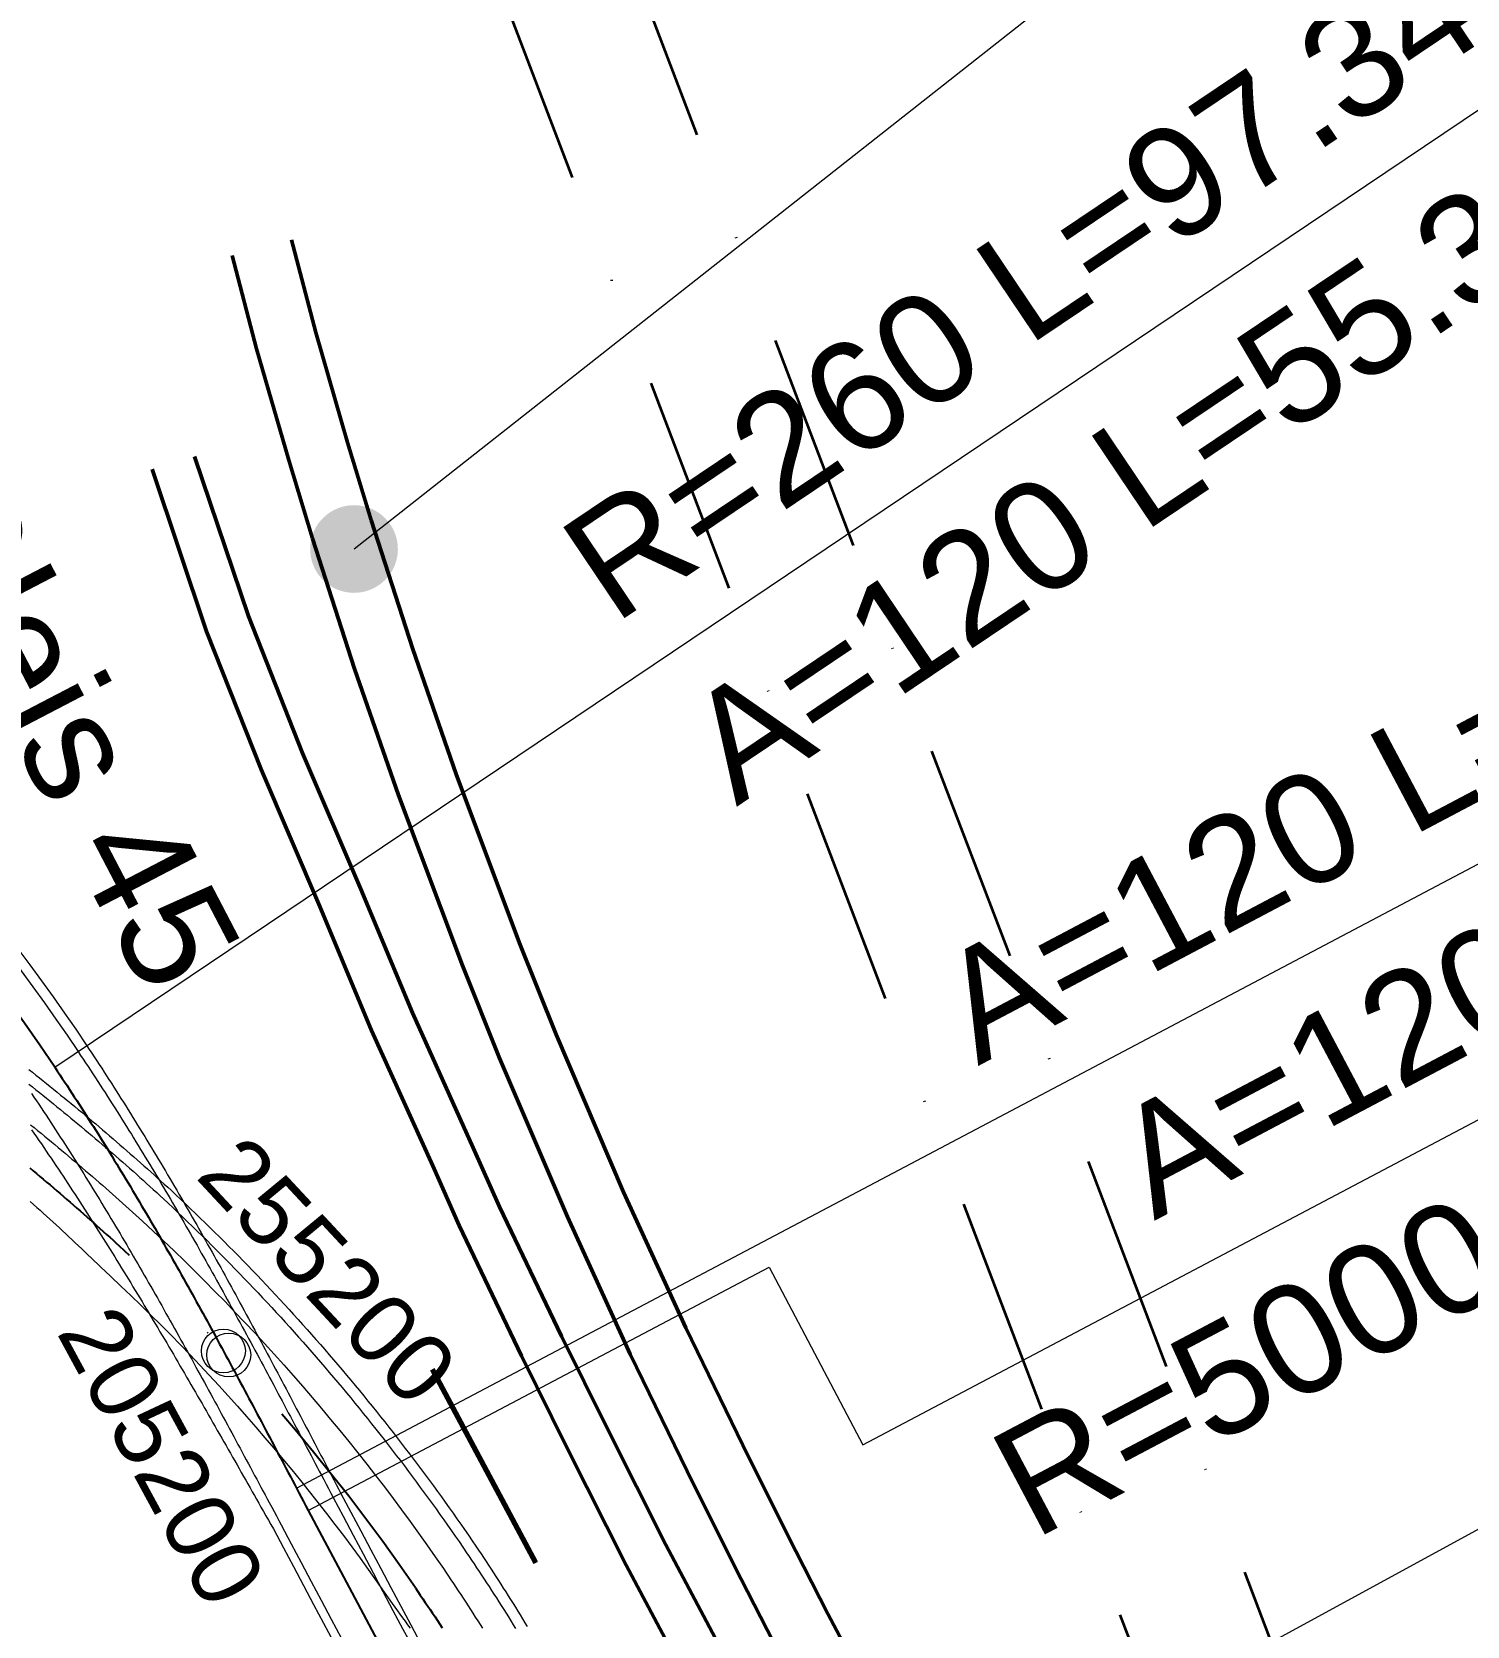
# Model space of a CAD drawing. Extents: x 2610184 to 2620710, y 1263771 to 1270672.
# Drawn here: x 2612313.3 to 2612476.9, y 1269164.7 to 1269346.5 of the extents above; entities that cross this region are included whole.
import ezdxf

# ---------------------------------------------------------------- set-up
doc = ezdxf.new("R2010")
doc.units = 0
doc.header["$LTSCALE"] = 5
doc.linetypes.add('DASHDOT', pattern=[10, 5, -2.5, 0, -2.5])
doc.layers.get('0').update_dxf_attribs({"color": 1, "linetype": 'CONTINUOUS'})
for name, color, linetype in [('DB Gleis 45', 7, 'CONTINUOUS'), ('DB Neubaustrecke', 7, 'CONTINUOUS'), ('Grundriss_22', 7, 'CONTINUOUS'), ('Grundriss_26', 7, 'CONTINUOUS'), ('Grundriss_89', 7, 'CONTINUOUS'), ('Grundriss_90', 7, 'CONTINUOUS'), ('QP_reel_26', 7, 'CONTINUOUS'), ('TunnelachseOst', 3, 'CONTINUOUS')]:
    doc.layers.add(name, color=color, linetype=linetype)
doc.styles.add('ARIAL', font='arial.ttf')
doc.styles.get("Standard").update_dxf_attribs({"font": 'MONOTXT'})

# ---------------------------------------------------------------- blocks, each defined once
blk = doc.blocks.new('CDWK_EXTR_4')
at = {"lineweight": -2}
h = blk.add_hatch(color=0, dxfattribs=at)
edge = h.paths.add_edge_path()
edge.add_arc((0, 0), 0.5, 0, 360)
blk = doc.blocks.new('CDWK_PTTYP10')
at = {"color": 0, "lineweight": -2}
blk.add_circle((0, 0), 0.5, dxfattribs=at)

msp = doc.modelspace()

# ---------------------------------------------------------------- linework, layer by layer
at = {"layer": 'DB Gleis 45', "color": 150, "linetype": 'DASHDOT', "lineweight": 70}
msp.add_line((2612417.89, 1269083.53), (2612357.7, 1269196.27), dxfattribs=at)
at = {"layer": 'DB Gleis 45', "color": 150, "linetype": 'DASHDOT', "lineweight": 50}
msp.add_line((2612417.89, 1269083.53), (2612357.7, 1269196.27), dxfattribs=at)
at = {"layer": 'DB Neubaustrecke', "color": 170, "linetype": 'Continuous', "lineweight": 18}
msp.add_line((2612532.89, 1269431.6, 2.5), (2612349.98, 1269287.54, 2.5), dxfattribs=at)
at = {"layer": 'DB Neubaustrecke', "color": 170, "linetype": 'DASHDOT', "lineweight": 50}
for points in [[(2612342.84, 1269322.81), (2612345.62, 1269312.25), (2612349.25, 1269299.68), (2612351.93, 1269290.82), (2612356.68, 1269276.1), (2612361.62, 1269261.86), (2612368.85, 1269242.58), (2612373.03, 1269232.16), (2612380.71, 1269214.2), (2612387.8, 1269198.71), (2612394.94, 1269184), (2612400.36, 1269173.23), (2612404.02, 1269166.11), (2612413.4, 1269148.23), (2612419.61, 1269136.58), (2612434.28, 1269109.05), (2612444.95, 1269089.38), (2612454.57, 1269071.06), (2612462.09, 1269057.02), (2612468.07, 1269045.83)], [(2612342.84, 1269322.81), (2612345.62, 1269312.25), (2612349.25, 1269299.68), (2612351.93, 1269290.82), (2612356.68, 1269276.1), (2612361.62, 1269261.86), (2612368.85, 1269242.58), (2612373.03, 1269232.16), (2612380.71, 1269214.2), (2612387.8, 1269198.71), (2612394.94, 1269184), (2612400.36, 1269173.23), (2612404.02, 1269166.11), (2612413.4, 1269148.23), (2612419.61, 1269136.58), (2612434.28, 1269109.05), (2612444.95, 1269089.38), (2612454.57, 1269071.06), (2612462.09, 1269057.02), (2612468.07, 1269045.83)], [(2612336.07, 1269321.02), (2612338.87, 1269310.39), (2612342.54, 1269297.69), (2612345.26, 1269288.73), (2612350.04, 1269273.89), (2612355.04, 1269259.48), (2612362.33, 1269240.04), (2612366.57, 1269229.49), (2612374.31, 1269211.36), (2612381.48, 1269195.73), (2612388.67, 1269180.9), (2612394.13, 1269170.05), (2612397.81, 1269162.88), (2612407.22, 1269144.96), (2612413.43, 1269133.29), (2612428.11, 1269105.73), (2612438.78, 1269086.09), (2612448.39, 1269067.78), (2612455.93, 1269053.72), (2612461.9, 1269042.54)], [(2612336.07, 1269321.02), (2612338.87, 1269310.39), (2612342.54, 1269297.69), (2612345.26, 1269288.73), (2612350.04, 1269273.89), (2612355.04, 1269259.48), (2612362.33, 1269240.04), (2612366.57, 1269229.49), (2612374.31, 1269211.36), (2612381.48, 1269195.73), (2612388.67, 1269180.9), (2612394.13, 1269170.05), (2612397.81, 1269162.88), (2612407.22, 1269144.96), (2612413.43, 1269133.29), (2612428.11, 1269105.73), (2612438.78, 1269086.09), (2612448.39, 1269067.78), (2612455.93, 1269053.72), (2612461.9, 1269042.54)], [(2612331.81, 1269298.08), (2612337.93, 1269279.87), (2612344.12, 1269264.26), (2612350.74, 1269248.73), (2612356.64, 1269234.63), (2612363.58, 1269219.26), (2612366.56, 1269212.51), (2612373.63, 1269197.75), (2612378.83, 1269187.28), (2612385.52, 1269173.98), (2612393.49, 1269158.99), (2612401.76, 1269142.92), (2612407.04, 1269133.53), (2612409.17, 1269129.74), (2612422.55, 1269104.34), (2612437.87, 1269075.52), (2612457, 1269039.91)], [(2612326.95, 1269296.63), (2612333.16, 1269278.13), (2612339.43, 1269262.33), (2612346.07, 1269246.76), (2612351.99, 1269232.61), (2612358.95, 1269217.2), (2612361.96, 1269210.39), (2612369.07, 1269195.53), (2612374.29, 1269185.01), (2612381.01, 1269171.65), (2612388.99, 1269156.64), (2612397.29, 1269140.51), (2612402.55, 1269131.17), (2612404.72, 1269127.31), (2612418.07, 1269101.96), (2612433.39, 1269073.13), (2612452.52, 1269037.53)]]:
    msp.add_lwpolyline(points, dxfattribs=at)
at = {"layer": 'Grundriss_22', "color": 1, "linetype": 'Continuous', "lineweight": 18}
for points in [[(2612312.9, 1269228.18), (2612313.31, 1269227.86), (2612313.71, 1269227.54), (2612314.12, 1269227.22), (2612314.52, 1269226.9), (2612314.92, 1269226.57), (2612315.33, 1269226.25), (2612315.73, 1269225.92), (2612316.13, 1269225.6), (2612316.53, 1269225.27), (2612316.93, 1269224.94), (2612317.34, 1269224.62), (2612317.74, 1269224.29), (2612318.14, 1269223.96), (2612318.54, 1269223.63), (2612318.93, 1269223.3), (2612319.33, 1269222.97), (2612319.73, 1269222.63), (2612320.13, 1269222.3), (2612320.53, 1269221.97), (2612320.92, 1269221.63), (2612321.32, 1269221.29), (2612321.71, 1269220.96), (2612322.11, 1269220.62), (2612322.5, 1269220.28), (2612322.9, 1269219.94), (2612323.29, 1269219.6), (2612323.68, 1269219.26), (2612324.08, 1269218.92), (2612324.47, 1269218.58), (2612324.86, 1269218.23), (2612325.25, 1269217.89), (2612325.64, 1269217.54), (2612326.03, 1269217.2), (2612326.42, 1269216.85), (2612326.81, 1269216.5), (2612327.19, 1269216.15), (2612327.58, 1269215.8), (2612327.97, 1269215.45), (2612328.35, 1269215.1), (2612328.74, 1269214.75), (2612329.12, 1269214.4), (2612329.68, 1269213.87), (2612330.24, 1269213.35), (2612330.79, 1269212.82), (2612331.35, 1269212.29), (2612331.9, 1269211.76), (2612332.45, 1269211.23), (2612333, 1269210.7), (2612333.55, 1269210.16), (2612334.09, 1269209.63), (2612334.64, 1269209.09), (2612335.18, 1269208.55), (2612335.72, 1269208), (2612336.26, 1269207.46), (2612336.79, 1269206.91), (2612337.33, 1269206.37), (2612337.86, 1269205.82), (2612338.39, 1269205.27), (2612338.92, 1269204.72), (2612339.45, 1269204.16), (2612339.98, 1269203.61), (2612340.5, 1269203.05), (2612341.02, 1269202.49), (2612341.54, 1269201.93), (2612342.06, 1269201.37), (2612342.58, 1269200.8), (2612343.09, 1269200.24), (2612343.61, 1269199.67), (2612344.12, 1269199.1), (2612344.63, 1269198.53), (2612345.14, 1269197.96), (2612345.64, 1269197.38), (2612346.15, 1269196.81), (2612346.65, 1269196.23), (2612347.15, 1269195.65), (2612347.65, 1269195.07), (2612348.14, 1269194.49), (2612348.64, 1269193.91), (2612349.13, 1269193.32), (2612349.62, 1269192.73), (2612350.11, 1269192.15), (2612350.6, 1269191.56), (2612351.08, 1269190.96), (2612351.57, 1269190.37), (2612352.05, 1269189.78), (2612352.53, 1269189.18), (2612353.01, 1269188.58), (2612353.48, 1269187.99), (2612353.96, 1269187.38), (2612354.43, 1269186.78), (2612354.9, 1269186.18), (2612355.37, 1269185.57), (2612355.83, 1269184.97), (2612356.3, 1269184.36), (2612356.76, 1269183.75), (2612357.22, 1269183.14), (2612357.68, 1269182.53), (2612358.13, 1269181.91), (2612358.59, 1269181.3), (2612359.04, 1269180.68), (2612359.49, 1269180.06), (2612359.94, 1269179.44), (2612360.38, 1269178.82), (2612360.83, 1269178.2), (2612361.27, 1269177.58), (2612361.71, 1269176.95), (2612362.15, 1269176.33), (2612362.59, 1269175.7), (2612363.02, 1269175.07), (2612363.45, 1269174.44), (2612363.88, 1269173.81), (2612364.17, 1269173.37), (2612364.46, 1269172.94), (2612364.75, 1269172.51), (2612365.03, 1269172.08), (2612365.32, 1269171.64), (2612365.6, 1269171.21), (2612365.88, 1269170.78), (2612366.16, 1269170.34), (2612366.44, 1269169.91), (2612366.72, 1269169.47), (2612367, 1269169.04), (2612367.28, 1269168.6), (2612367.56, 1269168.16), (2612367.83, 1269167.73), (2612368.11, 1269167.29), (2612368.38, 1269166.85), (2612368.66, 1269166.41), (2612368.93, 1269165.97), (2612369.2, 1269165.53), (2612369.47, 1269165.09), (2612369.74, 1269164.65)], [(2612312.9, 1269226.52), (2612313.31, 1269226.2), (2612313.71, 1269225.88), (2612314.11, 1269225.56), (2612314.51, 1269225.24), (2612314.91, 1269224.91), (2612315.31, 1269224.59), (2612315.71, 1269224.26), (2612316.11, 1269223.94), (2612316.51, 1269223.61), (2612316.91, 1269223.28), (2612317.31, 1269222.96), (2612317.71, 1269222.63), (2612318.1, 1269222.3), (2612318.5, 1269221.97), (2612318.9, 1269221.64), (2612319.29, 1269221.3), (2612319.69, 1269220.97), (2612320.08, 1269220.64), (2612320.48, 1269220.3), (2612320.87, 1269219.97), (2612321.26, 1269219.63), (2612321.66, 1269219.3), (2612322.05, 1269218.96), (2612322.44, 1269218.62), (2612322.83, 1269218.28), (2612323.22, 1269217.94), (2612323.61, 1269217.6), (2612324, 1269217.26), (2612324.39, 1269216.91), (2612324.78, 1269216.57), (2612325.16, 1269216.23), (2612325.55, 1269215.88), (2612325.94, 1269215.54), (2612326.32, 1269215.19), (2612326.71, 1269214.84), (2612327.09, 1269214.49), (2612327.48, 1269214.14), (2612327.86, 1269213.79), (2612328.24, 1269213.44), (2612328.8, 1269212.92), (2612329.35, 1269212.4), (2612329.9, 1269211.87), (2612330.45, 1269211.35), (2612331, 1269210.82), (2612331.55, 1269210.29), (2612332.1, 1269209.76), (2612332.64, 1269209.23), (2612333.18, 1269208.7), (2612333.72, 1269208.16), (2612334.26, 1269207.62), (2612334.8, 1269207.08), (2612335.34, 1269206.54), (2612335.87, 1269206), (2612336.4, 1269205.46), (2612336.93, 1269204.91), (2612337.46, 1269204.36), (2612337.99, 1269203.81), (2612338.51, 1269203.26), (2612339.04, 1269202.71), (2612339.56, 1269202.15), (2612340.08, 1269201.6), (2612340.59, 1269201.04), (2612341.11, 1269200.48), (2612341.62, 1269199.92), (2612342.14, 1269199.36), (2612342.65, 1269198.79), (2612343.16, 1269198.23), (2612343.66, 1269197.66), (2612344.17, 1269197.09), (2612344.67, 1269196.52), (2612345.17, 1269195.95), (2612345.67, 1269195.37), (2612346.17, 1269194.8), (2612346.66, 1269194.22), (2612347.16, 1269193.64), (2612347.65, 1269193.06), (2612348.14, 1269192.48), (2612348.63, 1269191.9), (2612349.12, 1269191.31), (2612349.6, 1269190.72), (2612350.08, 1269190.14), (2612350.56, 1269189.55), (2612351.04, 1269188.96), (2612351.52, 1269188.36), (2612351.99, 1269187.77), (2612352.47, 1269187.17), (2612352.94, 1269186.58), (2612353.41, 1269185.98), (2612353.88, 1269185.38), (2612354.34, 1269184.78), (2612354.8, 1269184.17), (2612355.27, 1269183.57), (2612355.73, 1269182.96), (2612356.18, 1269182.35), (2612356.64, 1269181.74), (2612357.09, 1269181.13), (2612357.54, 1269180.52), (2612357.99, 1269179.91), (2612358.44, 1269179.29), (2612358.89, 1269178.68), (2612359.33, 1269178.06), (2612359.77, 1269177.44), (2612360.21, 1269176.82), (2612360.65, 1269176.2), (2612361.09, 1269175.58), (2612361.52, 1269174.95), (2612361.95, 1269174.33), (2612362.38, 1269173.7), (2612362.81, 1269173.07), (2612363.1, 1269172.64), (2612363.39, 1269172.21), (2612363.67, 1269171.79), (2612363.96, 1269171.36), (2612364.25, 1269170.93), (2612364.53, 1269170.5), (2612364.81, 1269170.07), (2612365.1, 1269169.64), (2612365.38, 1269169.2), (2612365.66, 1269168.77), (2612365.94, 1269168.34), (2612366.22, 1269167.91), (2612366.49, 1269167.47), (2612366.77, 1269167.04), (2612367.05, 1269166.6), (2612367.32, 1269166.17), (2612367.6, 1269165.74), (2612367.87, 1269165.3), (2612368.14, 1269164.86), (2612368.41, 1269164.43)]]:
    msp.add_lwpolyline(points, dxfattribs=at)
for points in [[(2612313.11, 1269221.87), (2612313.5, 1269221.55), (2612313.9, 1269221.23), (2612314.29, 1269220.9), (2612314.69, 1269220.58), (2612315.08, 1269220.26), (2612315.47, 1269219.93), (2612315.87, 1269219.61), (2612316.26, 1269219.28), (2612316.65, 1269218.95), (2612317.04, 1269218.62), (2612317.43, 1269218.3), (2612317.82, 1269217.97), (2612318.21, 1269217.64), (2612318.6, 1269217.31), (2612318.99, 1269216.97), (2612319.38, 1269216.64), (2612319.76, 1269216.31), (2612320.15, 1269215.97), (2612320.53, 1269215.64), (2612320.92, 1269215.3), (2612321.3, 1269214.97), (2612321.69, 1269214.63), (2612322.07, 1269214.29), (2612322.45, 1269213.95), (2612322.84, 1269213.61), (2612323.22, 1269213.27), (2612323.6, 1269212.93), (2612323.98, 1269212.59), (2612324.36, 1269212.25), (2612324.74, 1269211.9), (2612325.11, 1269211.56), (2612325.49, 1269211.21), (2612325.87, 1269210.87, -0.056187), (2612360.17, 1269171.26), (2612360.46, 1269170.84), (2612360.74, 1269170.41), (2612361.02, 1269169.99), (2612361.31, 1269169.57), (2612361.59, 1269169.14), (2612361.87, 1269168.72), (2612362.15, 1269168.29), (2612362.43, 1269167.87), (2612362.71, 1269167.44), (2612362.98, 1269167.02), (2612363.26, 1269166.59), (2612363.53, 1269166.16), (2612363.81, 1269165.73), (2612364.08, 1269165.3), (2612364.35, 1269164.88), (2612364.63, 1269164.45)], [(2612313.07, 1269213.12), (2612313.44, 1269212.79), (2612313.81, 1269212.46), (2612314.18, 1269212.13), (2612314.55, 1269211.79), (2612314.92, 1269211.46), (2612315.29, 1269211.12), (2612315.65, 1269210.79), (2612316.02, 1269210.45), (2612316.39, 1269210.11), (2612316.75, 1269209.77), (2612317.12, 1269209.44), (2612317.48, 1269209.1), (2612317.84, 1269208.76), (2612318.2, 1269208.42), (2612318.57, 1269208.07), (2612318.93, 1269207.73), (2612319.29, 1269207.39), (2612319.64, 1269207.05), (2612320, 1269206.7), (2612320.36, 1269206.36), (2612320.72, 1269206.01), (2612321.07, 1269205.66, -0.056187), (2612354.34, 1269167.26), (2612354.63, 1269166.86), (2612354.92, 1269166.46), (2612355.22, 1269166.06), (2612355.51, 1269165.66), (2612355.8, 1269165.26), (2612356.09, 1269164.86), (2612356.38, 1269164.46)]]:
    msp.add_lwpolyline(points, format="xyb", dxfattribs=at)
at = {"layer": 'Grundriss_22', "color": 1, "linetype": 'DASHDOT', "lineweight": 25}
for points in [[(2612313, 1269216.95), (2612313.39, 1269216.63), (2612313.78, 1269216.3), (2612314.16, 1269215.98), (2612314.55, 1269215.66), (2612314.93, 1269215.33), (2612315.32, 1269215.01), (2612315.7, 1269214.68), (2612316.09, 1269214.36), (2612316.47, 1269214.03), (2612316.85, 1269213.7), (2612317.23, 1269213.37), (2612317.61, 1269213.05), (2612317.99, 1269212.72), (2612318.37, 1269212.38), (2612318.75, 1269212.05), (2612319.13, 1269211.72), (2612319.51, 1269211.39), (2612319.88, 1269211.05), (2612320.26, 1269210.72), (2612320.63, 1269210.39), (2612321.01, 1269210.05), (2612321.38, 1269209.71), (2612321.76, 1269209.38), (2612322.13, 1269209.04), (2612322.5, 1269208.7), (2612322.87, 1269208.36), (2612323.24, 1269208.02)], [(2612356.98, 1269169.07), (2612357.26, 1269168.65), (2612357.54, 1269168.24), (2612357.82, 1269167.82), (2612358.1, 1269167.41), (2612358.38, 1269166.99), (2612358.66, 1269166.58), (2612358.94, 1269166.16), (2612359.22, 1269165.74), (2612359.49, 1269165.33), (2612359.77, 1269164.91), (2612360.04, 1269164.49)]]:
    msp.add_lwpolyline(points, dxfattribs=at)
msp.add_arc((2612167.35, 1269038.91), 230, 34.4641, 47.3276, dxfattribs=at)
at = {"layer": 'Grundriss_26', "color": 30, "linetype": 'Continuous', "lineweight": 18}
for p, q in [((2612315.87, 1269228.43), (2612504.82, 1269355.54)), ((2612343.43, 1269180.42), (2612544.76, 1269286.85))]:
    msp.add_line(p, q, dxfattribs=at)
at = {"layer": 'Grundriss_26', "color": 1, "linetype": 'Continuous', "lineweight": 18}
for points in [[(2612271.49, 1269284.66, -0.06849), (2612319.52, 1269230.89), (2612319.8, 1269230.46), (2612320.08, 1269230.03), (2612320.37, 1269229.61), (2612320.65, 1269229.18), (2612320.93, 1269228.75), (2612321.21, 1269228.32), (2612321.49, 1269227.89), (2612321.76, 1269227.47), (2612322.04, 1269227.04), (2612322.32, 1269226.61), (2612322.59, 1269226.17), (2612322.87, 1269225.74), (2612323.14, 1269225.31), (2612323.41, 1269224.88), (2612323.69, 1269224.45), (2612323.96, 1269224.02), (2612324.23, 1269223.58), (2612324.5, 1269223.15), (2612324.77, 1269222.72), (2612325.04, 1269222.28), (2612325.31, 1269221.85), (2612325.57, 1269221.41), (2612325.84, 1269220.98), (2612326.11, 1269220.54), (2612326.37, 1269220.11), (2612326.64, 1269219.67), (2612326.9, 1269219.23), (2612327.16, 1269218.8), (2612327.42, 1269218.36), (2612327.69, 1269217.92), (2612327.95, 1269217.49), (2612328.21, 1269217.05), (2612328.47, 1269216.61), (2612328.73, 1269216.17), (2612328.99, 1269215.73), (2612329.24, 1269215.29), (2612329.5, 1269214.85), (2612329.76, 1269214.41), (2612330.01, 1269213.97), (2612330.27, 1269213.53), (2612330.52, 1269213.09), (2612330.78, 1269212.65), (2612331.03, 1269212.21), (2612331.28, 1269211.77), (2612331.54, 1269211.33), (2612331.79, 1269210.89), (2612332.04, 1269210.45), (2612332.29, 1269210.01), (2612332.54, 1269209.56), (2612332.79, 1269209.12), (2612333.04, 1269208.68), (2612333.29, 1269208.24), (2612333.54, 1269207.79), (2612333.79, 1269207.35), (2612334.04, 1269206.91), (2612334.28, 1269206.46), (2612334.53, 1269206.02), (2612334.78, 1269205.58), (2612335.02, 1269205.13), (2612335.27, 1269204.69), (2612335.51, 1269204.24), (2612335.76, 1269203.8), (2612336, 1269203.35), (2612336.24, 1269202.91), (2612336.49, 1269202.47), (2612336.73, 1269202.02), (2612336.97, 1269201.58), (2612337.21, 1269201.13), (2612337.46, 1269200.69), (2612337.7, 1269200.24), (2612337.94, 1269199.79), (2612338.18, 1269199.35), (2612338.42, 1269198.9), (2612338.66, 1269198.46), (2612338.9, 1269198.01), (2612339.14, 1269197.57), (2612339.38, 1269197.12), (2612339.62, 1269196.67), (2612339.85, 1269196.23), (2612340.09, 1269195.78), (2612340.33, 1269195.34), (2612340.57, 1269194.89), (2612340.81, 1269194.44), (2612341.04, 1269194), (2612341.28, 1269193.55), (2612341.52, 1269193.1), (2612341.75, 1269192.66), (2612341.99, 1269192.21), (2612342.23, 1269191.76), (2612342.46, 1269191.32), (2612342.7, 1269190.87), (2612342.93, 1269190.42), (2612343.17, 1269189.98), (2612343.4, 1269189.53), (2612343.64, 1269189.08), (2612343.87, 1269188.64), (2612344.11, 1269188.19), (2612344.34, 1269187.74), (2612344.58, 1269187.3), (2612344.81, 1269186.85), (2612345.05, 1269186.4), (2612345.28, 1269185.96), (2612345.51, 1269185.51), (2612345.75, 1269185.07), (2612345.98, 1269184.62), (2612346.21, 1269184.17), (2612346.45, 1269183.73), (2612346.68, 1269183.28), (2612346.92, 1269182.83), (2612347.15, 1269182.39), (2612347.42, 1269181.88), (2612347.68, 1269181.37), (2612347.95, 1269180.86), (2612348.22, 1269180.35), (2612348.48, 1269179.84, 0.003888), (2612385.3, 1269111.43, 0.001131)], [(2612270.72, 1269283.75, -0.06849), (2612318.52, 1269230.22), (2612318.8, 1269229.79), (2612319.09, 1269229.37), (2612319.37, 1269228.95), (2612319.65, 1269228.52), (2612319.93, 1269228.1), (2612320.21, 1269227.67), (2612320.49, 1269227.24), (2612320.77, 1269226.82), (2612321.05, 1269226.39), (2612321.32, 1269225.96), (2612321.6, 1269225.54), (2612321.87, 1269225.11), (2612322.15, 1269224.68), (2612322.42, 1269224.25), (2612322.7, 1269223.82), (2612322.97, 1269223.39), (2612323.24, 1269222.96), (2612323.51, 1269222.53), (2612323.78, 1269222.1), (2612324.05, 1269221.67), (2612324.32, 1269221.23), (2612324.59, 1269220.8), (2612324.85, 1269220.37), (2612325.12, 1269219.94), (2612325.38, 1269219.5), (2612325.65, 1269219.07), (2612325.91, 1269218.64), (2612326.18, 1269218.2), (2612326.44, 1269217.77), (2612326.7, 1269217.33), (2612326.96, 1269216.9), (2612327.23, 1269216.46), (2612327.49, 1269216.02), (2612327.75, 1269215.59), (2612328, 1269215.15), (2612328.26, 1269214.71), (2612328.52, 1269214.28), (2612328.78, 1269213.84), (2612329.04, 1269213.4), (2612329.29, 1269212.96), (2612329.55, 1269212.53), (2612329.8, 1269212.09), (2612330.06, 1269211.65), (2612330.31, 1269211.21), (2612330.57, 1269210.77), (2612330.82, 1269210.33), (2612331.07, 1269209.89), (2612331.32, 1269209.45), (2612331.57, 1269209.01), (2612331.83, 1269208.57), (2612332.08, 1269208.13), (2612332.33, 1269207.69), (2612332.57, 1269207.25), (2612332.82, 1269206.81), (2612333.07, 1269206.37), (2612333.32, 1269205.92), (2612333.57, 1269205.48), (2612333.82, 1269205.04), (2612334.06, 1269204.6), (2612334.31, 1269204.15), (2612334.55, 1269203.71), (2612334.8, 1269203.27), (2612335.05, 1269202.83), (2612335.29, 1269202.38), (2612335.53, 1269201.94), (2612335.78, 1269201.5), (2612336.02, 1269201.05), (2612336.26, 1269200.61), (2612336.51, 1269200.17), (2612336.75, 1269199.72), (2612336.99, 1269199.28), (2612337.23, 1269198.83), (2612337.48, 1269198.39), (2612337.72, 1269197.95), (2612337.96, 1269197.5), (2612338.2, 1269197.06), (2612338.44, 1269196.61), (2612338.68, 1269196.17), (2612338.92, 1269195.72), (2612339.16, 1269195.28), (2612339.4, 1269194.83), (2612339.64, 1269194.39), (2612339.88, 1269193.94), (2612340.11, 1269193.5), (2612340.35, 1269193.05), (2612340.59, 1269192.61), (2612340.83, 1269192.16), (2612341.07, 1269191.72), (2612341.3, 1269191.27), (2612341.54, 1269190.83), (2612341.78, 1269190.38), (2612342.01, 1269189.94), (2612342.25, 1269189.49), (2612342.49, 1269189.04), (2612342.72, 1269188.6), (2612342.96, 1269188.15), (2612343.2, 1269187.71), (2612343.43, 1269187.26), (2612343.67, 1269186.82), (2612343.9, 1269186.37), (2612344.14, 1269185.93), (2612344.37, 1269185.48), (2612344.61, 1269185.03), (2612344.85, 1269184.59), (2612345.08, 1269184.14), (2612345.32, 1269183.7), (2612345.55, 1269183.25), (2612345.79, 1269182.81), (2612346.02, 1269182.36), (2612346.26, 1269181.92), (2612346.52, 1269181.41), (2612346.79, 1269180.9), (2612347.06, 1269180.39), (2612347.33, 1269179.88), (2612347.6, 1269179.37, 0.003888), (2612384.42, 1269110.95, 0.001131)], [(2612313.21, 1269225.45), (2612313.49, 1269225.04), (2612313.76, 1269224.62), (2612314.04, 1269224.21), (2612314.31, 1269223.8), (2612314.59, 1269223.39), (2612314.86, 1269222.97), (2612315.14, 1269222.56), (2612315.41, 1269222.14), (2612315.68, 1269221.73), (2612315.95, 1269221.31), (2612316.22, 1269220.89), (2612316.49, 1269220.48), (2612316.76, 1269220.06), (2612317.03, 1269219.64), (2612317.3, 1269219.22), (2612317.57, 1269218.8), (2612317.83, 1269218.38), (2612318.1, 1269217.96), (2612318.36, 1269217.54), (2612318.63, 1269217.12), (2612318.89, 1269216.7), (2612319.16, 1269216.27), (2612319.42, 1269215.85), (2612319.68, 1269215.43), (2612319.94, 1269215.01), (2612320.2, 1269214.58), (2612320.46, 1269214.16), (2612320.72, 1269213.73), (2612320.98, 1269213.31), (2612321.24, 1269212.88), (2612321.5, 1269212.45), (2612321.76, 1269212.03), (2612322.02, 1269211.6), (2612322.27, 1269211.17), (2612322.53, 1269210.75), (2612322.79, 1269210.32), (2612323.04, 1269209.89), (2612323.3, 1269209.46), (2612323.55, 1269209.03), (2612323.8, 1269208.6), (2612324.06, 1269208.17), (2612324.31, 1269207.74), (2612324.56, 1269207.31), (2612324.81, 1269206.88), (2612325.07, 1269206.45), (2612325.32, 1269206.02), (2612325.57, 1269205.58), (2612325.82, 1269205.15), (2612326.07, 1269204.72), (2612326.32, 1269204.29), (2612326.56, 1269203.85), (2612326.81, 1269203.42), (2612327.06, 1269202.98), (2612327.31, 1269202.55), (2612327.56, 1269202.12), (2612327.8, 1269201.68), (2612328.05, 1269201.25), (2612328.3, 1269200.81), (2612328.54, 1269200.37), (2612328.79, 1269199.94), (2612329.03, 1269199.5), (2612329.28, 1269199.07), (2612329.52, 1269198.63), (2612329.77, 1269198.19), (2612330.01, 1269197.75), (2612330.25, 1269197.32), (2612330.5, 1269196.88), (2612330.74, 1269196.44), (2612330.98, 1269196), (2612331.22, 1269195.56), (2612331.47, 1269195.13), (2612331.71, 1269194.69), (2612331.95, 1269194.25), (2612332.19, 1269193.81), (2612332.43, 1269193.37), (2612332.67, 1269192.93), (2612332.92, 1269192.49), (2612333.16, 1269192.05), (2612333.4, 1269191.61), (2612333.64, 1269191.17), (2612333.88, 1269190.73), (2612334.12, 1269190.29), (2612334.36, 1269189.85), (2612334.6, 1269189.41), (2612334.83, 1269188.96), (2612335.07, 1269188.52), (2612335.31, 1269188.08), (2612335.55, 1269187.64), (2612335.79, 1269187.2), (2612336.03, 1269186.76), (2612336.27, 1269186.31), (2612336.51, 1269185.87), (2612336.74, 1269185.43), (2612336.98, 1269184.99), (2612337.22, 1269184.54), (2612337.46, 1269184.1), (2612337.7, 1269183.66), (2612337.94, 1269183.21), (2612338.17, 1269182.77), (2612338.41, 1269182.33), (2612338.65, 1269181.89), (2612338.89, 1269181.44), (2612339.13, 1269181), (2612339.36, 1269180.55), (2612339.6, 1269180.11), (2612339.84, 1269179.67), (2612340.08, 1269179.22), (2612340.31, 1269178.78), (2612340.59, 1269178.27), (2612340.86, 1269177.77), (2612341.13, 1269177.26), (2612341.4, 1269176.75), (2612341.68, 1269176.24, 0.003888), (2612378.55, 1269107.73, 0.001131)], [(2612313.21, 1269221.31), (2612313.49, 1269220.9), (2612313.77, 1269220.5), (2612314.05, 1269220.09), (2612314.33, 1269219.69), (2612314.61, 1269219.28), (2612314.89, 1269218.87), (2612315.16, 1269218.46), (2612315.44, 1269218.05), (2612315.72, 1269217.64), (2612315.99, 1269217.23), (2612316.27, 1269216.82), (2612316.54, 1269216.41), (2612316.81, 1269216), (2612317.09, 1269215.58), (2612317.36, 1269215.17), (2612317.63, 1269214.76), (2612317.9, 1269214.34), (2612318.17, 1269213.93), (2612318.44, 1269213.51), (2612318.71, 1269213.1), (2612318.98, 1269212.68), (2612319.25, 1269212.26), (2612319.52, 1269211.85), (2612319.78, 1269211.43), (2612320.05, 1269211.01), (2612320.32, 1269210.59), (2612320.58, 1269210.17), (2612320.85, 1269209.75), (2612321.11, 1269209.33), (2612321.38, 1269208.91), (2612321.64, 1269208.49), (2612321.9, 1269208.07), (2612322.17, 1269207.65), (2612322.43, 1269207.23), (2612322.69, 1269206.81), (2612322.95, 1269206.38), (2612323.22, 1269205.96), (2612323.48, 1269205.54), (2612323.74, 1269205.11), (2612324, 1269204.69), (2612324.26, 1269204.26), (2612324.52, 1269203.84), (2612324.77, 1269203.41), (2612325.03, 1269202.99), (2612325.29, 1269202.56), (2612325.55, 1269202.13), (2612325.81, 1269201.71), (2612326.06, 1269201.28), (2612326.32, 1269200.85), (2612326.58, 1269200.42), (2612326.83, 1269200), (2612327.09, 1269199.57), (2612327.34, 1269199.14), (2612327.6, 1269198.71), (2612327.85, 1269198.28), (2612328.11, 1269197.85), (2612328.36, 1269197.42), (2612328.62, 1269196.99), (2612328.87, 1269196.56), (2612329.12, 1269196.13), (2612329.38, 1269195.7), (2612329.63, 1269195.27), (2612329.88, 1269194.83), (2612330.13, 1269194.4), (2612330.39, 1269193.97), (2612330.64, 1269193.54), (2612330.89, 1269193.1), (2612331.14, 1269192.67), (2612331.39, 1269192.24), (2612331.64, 1269191.8), (2612331.89, 1269191.37), (2612332.15, 1269190.94), (2612332.4, 1269190.5), (2612332.65, 1269190.07), (2612332.9, 1269189.63), (2612333.15, 1269189.2), (2612333.4, 1269188.76), (2612333.65, 1269188.33), (2612333.9, 1269187.89), (2612334.15, 1269187.46), (2612334.39, 1269187.02), (2612334.64, 1269186.59), (2612334.89, 1269186.15), (2612335.14, 1269185.71), (2612335.39, 1269185.28), (2612335.64, 1269184.84), (2612335.89, 1269184.41), (2612336.14, 1269183.97), (2612336.39, 1269183.53), (2612336.64, 1269183.1), (2612336.88, 1269182.66), (2612337.13, 1269182.22), (2612337.38, 1269181.78), (2612337.63, 1269181.35), (2612337.88, 1269180.91), (2612338.13, 1269180.47), (2612338.37, 1269180.03), (2612338.62, 1269179.6), (2612338.87, 1269179.16), (2612339.12, 1269178.72), (2612339.37, 1269178.28), (2612339.65, 1269177.78), (2612339.94, 1269177.28), (2612340.22, 1269176.78), (2612340.51, 1269176.28), (2612340.79, 1269175.78, 0.003888), (2612377.67, 1269107.25)]]:
    msp.add_lwpolyline(points, format="xyb", dxfattribs=at)
at = {"layer": 'Grundriss_26', "color": 30, "linetype": 'Continuous', "lineweight": 18}
msp.add_polyline3d([(2612344.77, 1269177.88, 0), (2612397.3, 1269205.62, 2.5), (2612407.99, 1269185.39, 0), (2612557.1, 1269264.15, 0)], dxfattribs=at)
at = {"layer": 'Grundriss_89', "color": 220, "linetype": 'DASHDOT', "lineweight": 35}
msp.add_line((2612365.97, 1269353.27), (2612443.41, 1269149.99), dxfattribs=at)
msp.add_arc((2611838.69, 1269191.3), 550, 24.6429, 190.1251, dxfattribs=at)
at = {"layer": 'Grundriss_90', "color": 220, "linetype": 'DASHDOT', "lineweight": 35}
msp.add_line((2612380.17, 1269358.14), (2612457.64, 1269154.77), dxfattribs=at)
msp.add_arc((2611838.69, 1269191.3), 565, 24.5931, 190.1749, dxfattribs=at)
at = {"layer": 'QP_reel_26', "color": 1, "linetype": 'Continuous', "lineweight": 18}
msp.add_line((2612869.21, 1269388.9), (2612375.85, 1269119.96), dxfattribs=at)
at = {"layer": 'TunnelachseOst', "linetype": 'DASHDOT', "lineweight": 25}
msp.add_lwpolyline([(2612247.85, 1269297.27, -0.093872), (2612315.87, 1269228.43), (2612316.15, 1269228.01), (2612316.43, 1269227.59), (2612316.7, 1269227.17), (2612316.98, 1269226.76), (2612317.26, 1269226.34), (2612317.54, 1269225.91), (2612317.81, 1269225.49), (2612318.09, 1269225.07), (2612318.36, 1269224.65), (2612318.64, 1269224.23), (2612318.91, 1269223.8), (2612319.18, 1269223.38), (2612319.45, 1269222.96), (2612319.72, 1269222.53), (2612319.99, 1269222.11), (2612320.26, 1269221.68), (2612320.53, 1269221.26), (2612320.8, 1269220.83), (2612321.07, 1269220.4), (2612321.33, 1269219.97), (2612321.6, 1269219.55), (2612321.86, 1269219.12), (2612322.13, 1269218.69), (2612322.39, 1269218.26), (2612322.65, 1269217.83), (2612322.92, 1269217.4), (2612323.18, 1269216.97), (2612323.44, 1269216.54), (2612323.7, 1269216.11), (2612323.96, 1269215.68), (2612324.22, 1269215.25), (2612324.48, 1269214.82), (2612324.74, 1269214.38), (2612325, 1269213.95), (2612325.25, 1269213.52), (2612325.51, 1269213.09), (2612325.76, 1269212.65), (2612326.02, 1269212.22), (2612326.28, 1269211.78), (2612326.53, 1269211.35), (2612326.78, 1269210.91), (2612327.04, 1269210.48), (2612327.29, 1269210.04), (2612327.54, 1269209.61), (2612327.79, 1269209.17), (2612328.04, 1269208.74), (2612328.29, 1269208.3), (2612328.54, 1269207.86), (2612328.79, 1269207.43), (2612329.04, 1269206.99), (2612329.29, 1269206.55), (2612329.54, 1269206.11), (2612329.79, 1269205.67), (2612330.04, 1269205.24), (2612330.28, 1269204.8), (2612330.53, 1269204.36), (2612330.78, 1269203.92), (2612331.02, 1269203.48), (2612331.27, 1269203.04), (2612331.51, 1269202.6), (2612331.76, 1269202.16), (2612332, 1269201.72), (2612332.24, 1269201.28), (2612332.49, 1269200.84), (2612332.73, 1269200.4), (2612332.97, 1269199.96), (2612333.22, 1269199.51), (2612333.46, 1269199.07), (2612333.7, 1269198.63), (2612333.94, 1269198.19), (2612334.18, 1269197.75), (2612334.42, 1269197.31), (2612334.66, 1269196.86), (2612334.9, 1269196.42), (2612335.14, 1269195.98), (2612335.38, 1269195.53), (2612335.62, 1269195.09), (2612335.86, 1269194.65), (2612336.1, 1269194.21), (2612336.34, 1269193.76), (2612336.58, 1269193.32), (2612336.82, 1269192.88), (2612337.05, 1269192.43), (2612337.29, 1269191.99), (2612337.53, 1269191.54), (2612337.77, 1269191.1), (2612338, 1269190.66), (2612338.24, 1269190.21), (2612338.48, 1269189.77), (2612338.72, 1269189.32), (2612338.95, 1269188.88), (2612339.19, 1269188.43), (2612339.42, 1269187.99), (2612339.66, 1269187.54), (2612339.9, 1269187.1), (2612340.13, 1269186.65), (2612340.37, 1269186.21), (2612340.6, 1269185.76), (2612340.84, 1269185.32), (2612341.07, 1269184.87), (2612341.31, 1269184.43), (2612341.55, 1269183.98), (2612341.78, 1269183.54), (2612342.02, 1269183.09), (2612342.25, 1269182.65), (2612342.49, 1269182.2), (2612342.72, 1269181.76), (2612342.96, 1269181.31), (2612343.19, 1269180.87), (2612343.43, 1269180.42), (2612343.69, 1269179.91), (2612343.96, 1269179.4), (2612344.23, 1269178.9), (2612344.5, 1269178.39), (2612344.77, 1269177.88, 0.008462), (2612426.33, 1269029.59)], format="xyb", dxfattribs=at)

# ---------------------------------------------------------------- block references
at = {"layer": 'DB Neubaustrecke', "color": 170, "linetype": 'Continuous', "lineweight": 18, "xscale": 10, "yscale": 10, "zscale": 10, "rotation": 38.22311401}
msp.add_blockref('CDWK_EXTR_4', (2612349.98, 1269287.54, 2.5), dxfattribs=at)
at = {"layer": 'Grundriss_22', "color": 1, "lineweight": 18, "xscale": 5, "yscale": 5}
msp.add_blockref('CDWK_PTTYP10', (2612335.7, 1269195.62), dxfattribs=at)
at = {"layer": 'Grundriss_26', "color": 1, "lineweight": 18, "xscale": 5, "yscale": 5}
msp.add_blockref('CDWK_PTTYP10', (2612335.09, 1269196.08), dxfattribs=at)

# ---------------------------------------------------------------- texts
at = {"layer": 'DB Gleis 45', "color": 4, "insert": (2612307.95, 1269298.69), "char_height": 12.5, "width": 67.2272, "attachment_point": 1, "rotation": 297.54}
msp.add_mtext('\\fArial|b0|i0|c0|p18;\\H12.5;\\W1;\\C150;Gleis 45', dxfattribs=at)
at = {"layer": 'Grundriss_22', "color": 1, "lineweight": 18, "style": 'ARIAL'}
msp.add_text('255200', height=7.812, rotation=312.9488, dxfattribs=at).set_placement((2612331.76, 1269215.93))
at = {"layer": 'Grundriss_26', "color": 30, "lineweight": 18, "style": 'ARIAL'}
for s, rotation, p in [('R=260 L=97.341', 33.9285, (2612379.64, 1269278.86)), ('A=120 L=55.385', 33.9285, (2612393.59, 1269258.12)), ('A=120 L=55.385', 27.8607, (2612421.12, 1269228.56)), ('A=120 L=2.880', 27.8607, (2612441.21, 1269210.9)), ('R=5000 L=169.242', 27.8425, (2612427.49, 1269174.48))]:
    msp.add_text(s, height=12.5, rotation=rotation, dxfattribs=at).set_placement(p)
at = {"layer": 'Grundriss_26', "color": 1, "lineweight": 18, "style": 'ARIAL'}
msp.add_text('205200', height=7.812, rotation=298.4616, dxfattribs=at).set_placement((2612315.98, 1269198.24))

doc.saveas('drawing.dxf')
